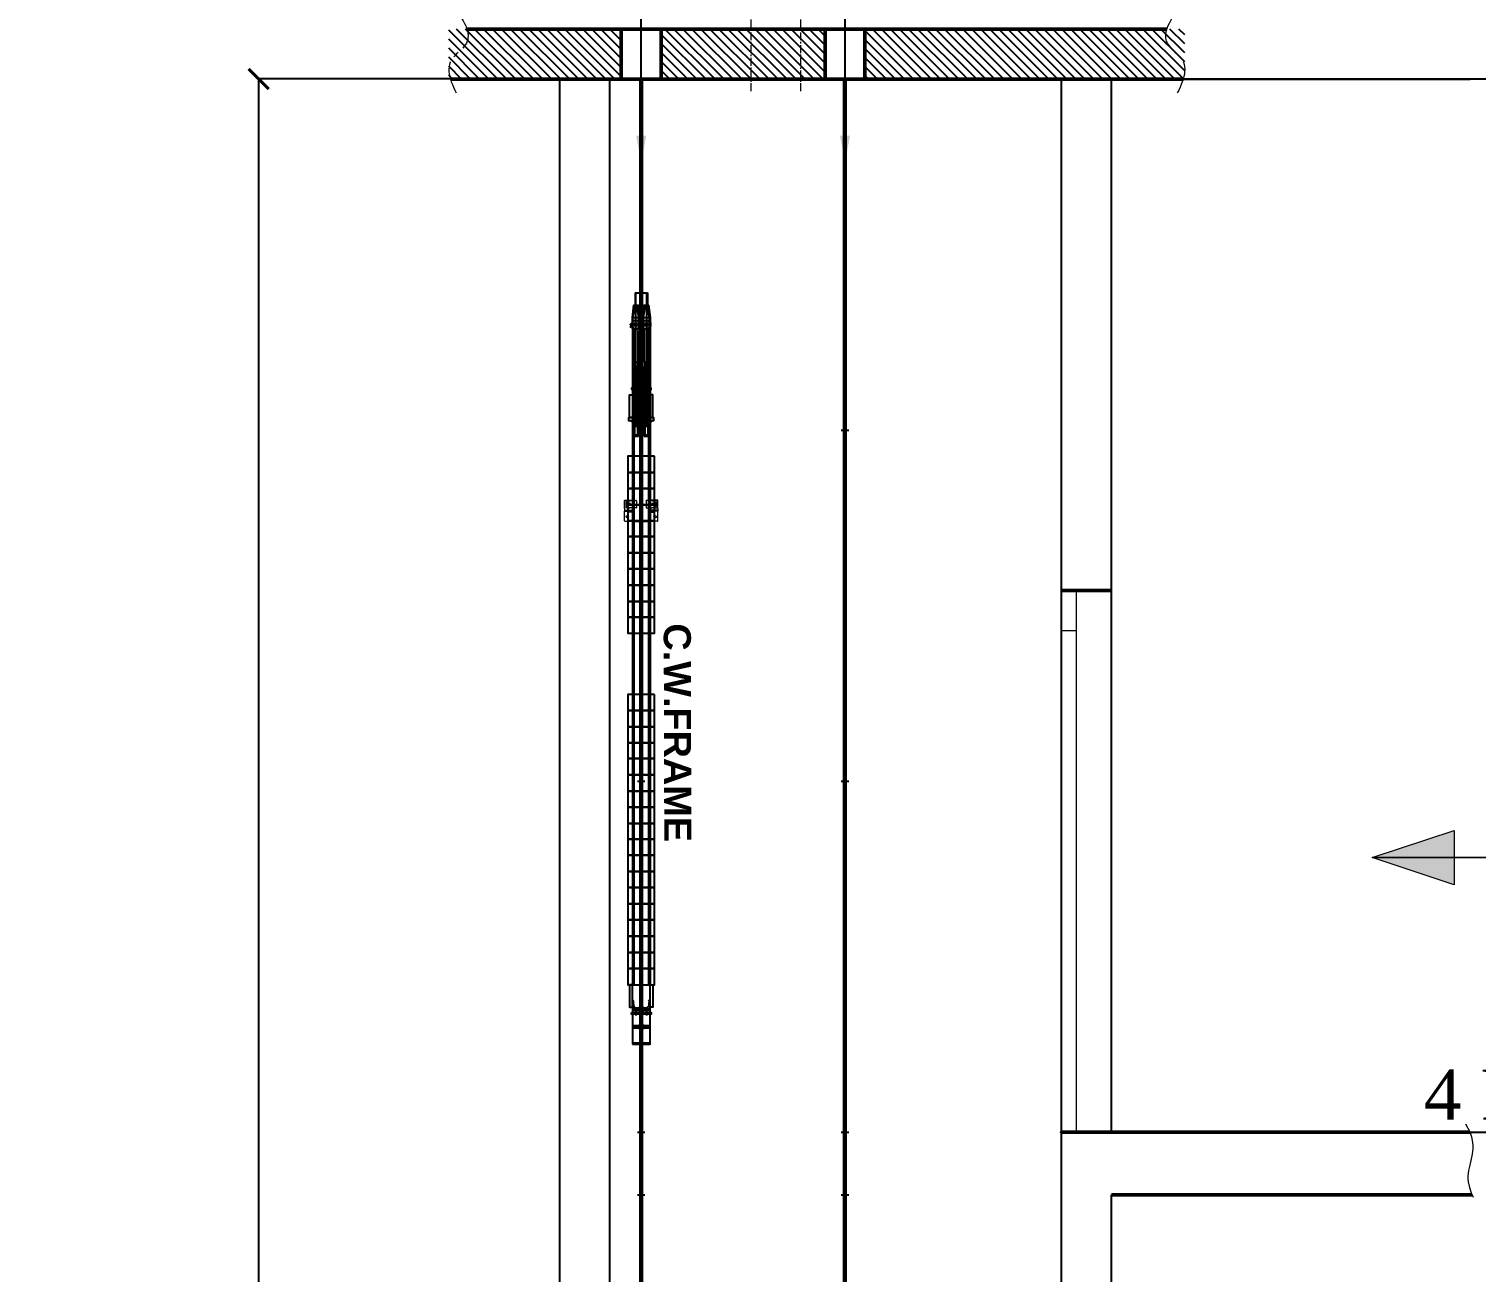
# Model space of a CAD drawing. Header units: millimetres. Extents: x -665 to 1025117, y -27997 to 4210.
# Drawn here: x -665 to 5104, y -12953 to -7995 of the extents above; entities that cross this region are included whole.
import ezdxf

# ---------------------------------------------------------------- set-up
doc = ezdxf.new("R2010")
doc.units = ezdxf.units.MM
doc.linetypes.add('$2$CENTER', pattern=[50.8, 31.75, -6.35, 6.35, -6.35])
for name, color, linetype in [('$1$PDF_0', 7, 'Continuous'), ('$1$PDF_Text', 7, 'Continuous'), ('$2$PDF_0', 7, 'Continuous'), ('AA_Architecture', 7, 'Continuous'), ('AA_Rail', 7, 'Continuous'), ('AA_Rope', 7, 'Continuous')]:
    doc.layers.add(name, color=color, linetype=linetype)
for name, color, linetype, lineweight in [('$1$Wall', 1, 'Continuous', 50), ('$2$CL', 2, '$2$CENTER', 0), ('$2$Wall', 1, 'Continuous', 50)]:
    doc.layers.add(name, color=color, linetype=linetype, lineweight=lineweight)
doc.layers.add('AA_Datum', color=7, linetype='Continuous', plot=False)
doc.styles.add('$1$PDF Arial Bold', font='arialbd.ttf')
doc.styles.add('$2$nassar2', font='cent.shx', dxfattribs={"height": 60})
doc.styles.add('Century Gothic$001H0', font='cent.shx')
doc.dimstyles.new('Copy of ISO-25', dxfattribs={"dimtxt": 250, "dimasz": 80, "dimexe": 1.25, "dimexo": 0.625, "dimtad": 1, "dimtxsty": 'Century Gothic$001H0', "dimblk": 'ARCHTICK', "dimcen": 2.5, "dimadec": 0, "dimazin": 0, "dimtfac": 1, "dimtmove": 0, "dimatfit": 3, "dimfxl": 1, "dimarcsym": 0})

# ---------------------------------------------------------------- blocks, each defined once
blk = doc.blocks.new('_ArchTick')
at = {"color": 0, "linetype": 'ByBlock', "const_width": 0.15}
blk.add_lwpolyline([(-0.5, -0.5), (0.5, 0.5)], dxfattribs=at)
blk = doc.blocks.new('*D105')
at = {"color": 0, "lineweight": -2, "transparency": 16777216}
for p, q in [((3651.2, -12394.2), (6851.9, -12394.2)), ((6850.6, -15394.2), (6850.6, -12394.2)), ((3651.2, -15394.2), (6851.9, -15394.2))]:
    blk.add_line(p, q, dxfattribs=at)
at = {"layer": 'Defpoints', "color": 0, "transparency": 16777216}
for p in [(3650.6, -12394.2), (6850.6, -12394.2), (3650.6, -15394.2)]:
    blk.add_point(p, dxfattribs=at)
at = {"color": 0, "lineweight": -2, "transparency": 16777216, "xscale": 80, "yscale": 80, "zscale": 80}
for p, rotation in [((6850.6, -12394.2), 90), ((6850.6, -15394.2), 270)]:
    blk.add_blockref('_ArchTick', p, dxfattribs=dict(at, rotation=rotation))
at = {"color": 0, "transparency": 16777216, "insert": (6725, -13894.2), "char_height": 250, "attachment_point": 5, "rotation": 90, "style": 'Century Gothic$001H0'}
blk.add_mtext('3000', dxfattribs=at)
blk = doc.blocks.new('*D107')
at = {"color": 0, "lineweight": -2, "transparency": 16777216}
for p, q in [((3651.2, -8194.2), (7551.9, -8194.2)), ((7550.6, -12394.2), (7550.6, -8194.2)), ((3651.2, -12394.2), (7551.9, -12394.2))]:
    blk.add_line(p, q, dxfattribs=at)
at = {"layer": 'Defpoints', "color": 0, "transparency": 16777216}
for p in [(3650.6, -8194.2), (7550.6, -8194.2), (3650.6, -12394.2)]:
    blk.add_point(p, dxfattribs=at)
at = {"color": 0, "lineweight": -2, "transparency": 16777216, "xscale": 80, "yscale": 80, "zscale": 80}
for p, rotation in [((7550.6, -8194.2), 90), ((7550.6, -12394.2), 270)]:
    blk.add_blockref('_ArchTick', p, dxfattribs=dict(at, rotation=rotation))
at = {"color": 0, "transparency": 16777216, "insert": (7425, -10294.2), "char_height": 250, "attachment_point": 5, "rotation": 90, "style": 'Century Gothic$001H0'}
blk.add_mtext('O.H. 4200', dxfattribs=at)
blk = doc.blocks.new('*D108')
at = {"color": 0, "lineweight": -2, "transparency": 16777216}
for p, q in [((3651.2, -12394.2), (7551.9, -12394.2)), ((7550.6, -24394.2), (7550.6, -12394.2)), ((3651.2, -24394.2), (7551.9, -24394.2))]:
    blk.add_line(p, q, dxfattribs=at)
at = {"layer": 'Defpoints', "color": 0, "transparency": 16777216}
for p in [(3650.6, -12394.2), (7550.6, -12394.2), (3650.6, -24394.2)]:
    blk.add_point(p, dxfattribs=at)
at = {"color": 0, "lineweight": -2, "transparency": 16777216, "xscale": 80, "yscale": 80, "zscale": 80}
for p, rotation in [((7550.6, -12394.2), 90), ((7550.6, -24394.2), 270)]:
    blk.add_blockref('_ArchTick', p, dxfattribs=dict(at, rotation=rotation))
at = {"color": 0, "transparency": 16777216, "insert": (7425, -18394.2), "char_height": 250, "attachment_point": 5, "rotation": 90, "style": 'Century Gothic$001H0'}
blk.add_mtext('CAR TRAVEL 12000', dxfattribs=at)
blk = doc.blocks.new('*D109')
at = {"color": 0, "lineweight": -2, "transparency": 16777216}
for p, q in [((3650, -8194.2), (249.4, -8194.2)), ((250.6, -25694.2), (250.6, -8194.2)), ((3650, -25694.2), (249.4, -25694.2))]:
    blk.add_line(p, q, dxfattribs=at)
at = {"layer": 'Defpoints', "color": 0, "transparency": 16777216}
for p in [(250.6, -8194.2), (3650.6, -8194.2), (3650.6, -25694.2)]:
    blk.add_point(p, dxfattribs=at)
at = {"color": 0, "lineweight": -2, "transparency": 16777216, "xscale": 80, "yscale": 80, "zscale": 80}
for p, rotation in [((250.6, -8194.2), 90), ((250.6, -25694.2), 270)]:
    blk.add_blockref('_ArchTick', p, dxfattribs=dict(at, rotation=rotation))
at = {"color": 0, "transparency": 16777216, "insert": (125, -16944.2), "char_height": 250, "attachment_point": 5, "rotation": 90, "style": 'Century Gothic$001H0'}
blk.add_mtext('SHAFT TOTAL HEIGHT 17500', dxfattribs=at)

msp = doc.modelspace()

# ---------------------------------------------------------------- hatches: boundary and pattern name
at = {"ltscale": 4}
h = msp.add_hatch(dxfattribs=at)
h.set_pattern_fill('ANSI31', color=256, scale=8, angle=90)
h.set_pattern_definition([(135, (75061.79, 19136.567), (-17.960512, -17.960512), [])])
h.paths.add_polyline_path([(1008.549, -8194.556), (1695.832, -8194.556), (1695.832, -7994.816), (1008.549, -7994.816)], is_closed=False)
h = msp.add_hatch(dxfattribs=at)
h.set_pattern_fill('ANSI31', color=256, scale=8, angle=90)
h.set_pattern_definition([(135, (75101.79, 19136.567), (-17.960512, -17.960512), [])])
h.paths.add_polyline_path([(1855.418, -8194.842), (2508.463, -8194.842), (2508.463, -7995.068), (1855.418, -7995.068)], is_closed=False)
h = msp.add_hatch(dxfattribs=at)
h.set_pattern_fill('ANSI31', color=256, scale=8, angle=90)
h.set_pattern_definition([(135, (75426.79, 19136.567), (-17.960512, -17.960512), [])])
h.paths.add_polyline_path([(2667.787, -8194.635), (3942.746, -8194.635), (3942.746, -7995.041), (2667.787, -7995.041)], is_closed=False)
at = {"true_color": 0x000007, "transparency": 33554666}
h = msp.add_hatch(color=7, dxfattribs=at)
h.paths.add_polyline_path([(5016.779, -11191.218), (5016.779, -11299.287), (4689.967, -11299.287)])
h.paths.add_polyline_path([(5016.779, -11299.287), (4689.967, -11299.287), (5016.779, -11408.658)])

# ---------------------------------------------------------------- linework, layer by layer
at = {"layer": '$1$PDF_0', "transparency": 33554559}
for points in [[(1782.298, -8353.26), (1768.952, -8353.26), (1782.298, -8487.438)], [(1768.952, -8353.26), (1782.298, -8487.438), (1768.952, -8487.438)], [(2594.798, -8353.399), (2581.452, -8353.399), (2594.798, -8487.577)], [(2581.452, -8353.399), (2594.798, -8487.577), (2581.452, -8487.577)], [(1795.764, -8420.384), (1775.506, -8526.679), (1755.486, -8420.384)], [(2608.264, -8420.523), (2588.006, -8526.817), (2567.986, -8420.523)]]:
    msp.add_solid(points, dxfattribs=at)
at = {"layer": '$1$Wall'}
for points in [[(3870.882, -7995.068), (1080.493, -7995.068)], [(1014.87, -8195.034), (3936.426, -8194.556), (3936.426, -8194.556)]]:
    msp.add_lwpolyline(points, dxfattribs=at)
for points in [[(1695.832, -7994.866), (1855.418, -7994.866), (1855.418, -8194.359), (1695.832, -8194.359)], [(2508.463, -7995.046), (2667.787, -7995.046), (2667.787, -8194.999), (2508.463, -8194.999)]]:
    msp.add_lwpolyline(points, close=True, dxfattribs=at)
at = {"layer": '$2$CL'}
for p, q in [((2213.675, -8243.082), (2213.675, -7760.248)), ((2412.575, -8243.082), (2412.575, -7760.248))]:
    msp.add_line(p, q, dxfattribs=at)
at = {"layer": '$2$PDF_0', "lineweight": 25}
for points in [[(1754.113, -9581.542), (1754.113, -9047.642), (1797.137, -9047.642), (1797.137, -9581.542)], [(1742.378, -9190.175), (1742.378, -9145.195), (1750.201, -9106.081), (1750.201, -9096.303)], [(1759.98, -9106.081), (1750.201, -9106.081)], [(1765.847, -9190.175), (1765.847, -9145.195), (1759.98, -9106.081), (1759.98, -9096.303)], [(1785.403, -9190.175), (1785.403, -9145.195), (1791.27, -9106.081), (1791.27, -9096.303)], [(1801.049, -9106.081), (1791.27, -9106.081)], [(1808.872, -9190.175), (1808.872, -9145.195), (1801.049, -9106.081), (1801.049, -9096.303)], [(1771.714, -9174.53), (1738.467, -9174.53), (1732.6, -9182.353), (1732.6, -9184.308), (1734.556, -9182.353), (1740.423, -9174.53), (1748.246, -9174.53), (1732.6, -9174.53), (1732.6, -9172.574), (1748.246, -9172.574)], [(1740.423, -9145.195), (1769.758, -9145.195)], [(1769.758, -9166.707), (1769.758, -9180.397)], [(1781.492, -9174.53), (1775.625, -9182.353), (1775.625, -9184.308), (1775.625, -9182.353), (1781.492, -9174.53), (1789.315, -9174.53), (1775.625, -9174.53), (1773.669, -9172.574), (1775.625, -9172.574), (1789.315, -9172.574)], [(1781.492, -9145.195), (1810.827, -9145.195)], [(1803.004, -9172.574), (1806.916, -9172.574)], [(1812.783, -9166.707), (1812.783, -9180.397)], [(1775.625, -9174.53), (1734.556, -9174.53)], [(1740.423, -9192.173), (1740.423, -11806.572)], [(1746.29, -9192.173), (1746.29, -11806.572)], [(1748.246, -9323.162), (1748.246, -9197.998)], [(1761.935, -9197.998), (1761.935, -9323.162)], [(1767.802, -9174.53), (1767.802, -9174.53)], [(1816.694, -9174.53), (1777.581, -9174.53)], [(1779.536, -9174.53), (1812.783, -9174.53)], [(1789.315, -9323.162), (1789.315, -9197.998)], [(1803.004, -9197.998), (1803.004, -9323.162)], [(1804.96, -9192.173), (1804.96, -11806.572)], [(1810.827, -9174.53), (1810.827, -9174.53)], [(1810.827, -9192.173), (1810.827, -11806.572)], [(1803.004, -9618.469), (1803.004, -9620.425), (1803.004, -9340.763), (1803.004, -9618.469), (1789.315, -9618.469), (1789.315, -9340.763), (1803.004, -9340.763), (1803.004, -9323.162), (1789.315, -9323.162), (1789.315, -9340.763)], [(1789.315, -9618.469), (1791.27, -9620.425), (1791.27, -9340.763)], [(1750.201, -9432.679), (1801.049, -9432.679)], [(1754.113, -9438.547), (1754.113, -9420.945)], [(1797.137, -9438.547), (1797.137, -9420.945)], [(1744.334, -9569.577), (1744.334, -9561.754)], [(1765.847, -9561.754), (1744.334, -9561.754), (1765.847, -9561.754)], [(1744.334, -9579.355), (1744.334, -9571.533), (1765.847, -9571.533), (1765.847, -9579.355)], [(1746.29, -9571.533), (1763.891, -9571.533)], [(1748.246, -9569.577), (1748.246, -9561.754), (1748.246, -9553.932)], [(1748.246, -9579.355), (1748.246, -9571.533)], [(1761.935, -9569.577), (1761.935, -9561.754), (1761.935, -9553.932)], [(1761.935, -9571.533), (1761.935, -9579.355)], [(1765.847, -9561.754), (1765.847, -9569.577)], [(1785.403, -9569.577), (1785.403, -9561.754)], [(1808.872, -9561.754), (1785.403, -9561.754), (1806.916, -9561.754), (1806.916, -9569.577)], [(1785.403, -9579.355), (1785.403, -9571.533), (1806.916, -9571.533), (1806.916, -9579.355)], [(1787.359, -9571.533), (1804.96, -9571.533)], [(1789.315, -9569.577), (1789.315, -9561.754), (1789.315, -9553.932)], [(1789.315, -9579.355), (1789.315, -9571.533)], [(1803.004, -9569.577), (1803.004, -9561.754), (1803.004, -9553.932)], [(1803.004, -9571.533), (1803.004, -9579.355)], [(1746.29, -9579.355), (1763.891, -9579.355)], [(1748.246, -9618.469), (1761.935, -9618.469)], [(1761.935, -9620.425), (1748.246, -9620.425)], [(1758.024, -9614.558), (1752.157, -9614.558)], [(1754.113, -9614.558), (1754.113, -9614.558)], [(1787.359, -9579.355), (1804.96, -9579.355)], [(1803.004, -9620.425), (1791.27, -9620.425)], [(1799.093, -9614.558), (1793.226, -9614.558)], [(1797.137, -9614.558), (1797.137, -9614.558)], [(1746.29, -9698.694), (1746.29, -9763.231), (1746.29, -9827.769), (1746.29, -9892.306), (1746.29, -9956.843), (1746.29, -10019.425), (1746.29, -10083.962), (1746.29, -10148.5), (1746.29, -10213.037), (1746.29, -10277.575), (1746.29, -10340.156), (1746.29, -10404.694), (1746.29, -10713.348), (1746.29, -10777.886), (1746.29, -10842.423), (1746.29, -10905.005), (1746.29, -10969.542), (1746.29, -11034.08), (1746.29, -11098.617), (1746.29, -11163.154), (1746.29, -11225.736), (1746.29, -11290.273), (1746.29, -11354.811)], [(1804.96, -9698.694), (1804.96, -9763.231), (1804.96, -9827.769), (1804.96, -9892.306), (1804.96, -9956.843), (1804.96, -10019.425), (1804.96, -10083.962), (1804.96, -10148.5), (1804.96, -10213.037), (1804.96, -10277.575), (1804.96, -10340.156), (1804.96, -10404.694), (1804.96, -10713.348), (1804.96, -10777.886), (1804.96, -10842.423), (1804.96, -10905.005), (1804.96, -10969.542), (1804.96, -11034.08), (1804.96, -11098.617), (1804.96, -11163.154), (1804.96, -11225.736), (1804.96, -11290.273), (1804.96, -11354.811)], [(1742.378, -11869.154), (1740.423, -11869.154), (1740.423, -11904.356), (1810.827, -11904.356), (1810.827, -11869.154), (1808.872, -11869.154)], [(1746.29, -11896.534), (1744.334, -11871.11)], [(1771.714, -11908.268), (1771.714, -11876.977), (1771.714, -11875.021), (1779.536, -11875.021), (1779.536, -11876.977), (1779.536, -11908.268)], [(1775.625, -11920.002), (1775.625, -11873.065)], [(1806.916, -11871.11), (1804.96, -11896.534)], [(1750.201, -11918.046), (1801.049, -11918.046)], [(1799.093, -11900.445), (1752.157, -11900.445)], [(1754.113, -11912.179), (1754.113, -11929.78)], [(1783.448, -11894.578), (1783.448, -11900.445), (1769.758, -11900.445), (1769.758, -11894.578), (1781.492, -11894.578)], [(1769.758, -11896.534), (1769.758, -11896.534)], [(1783.448, -11916.09), (1783.448, -11910.223), (1769.758, -11910.223), (1769.758, -11916.09), (1781.492, -11916.09)], [(1769.758, -11914.135), (1769.758, -11914.135)], [(1771.714, -11894.578), (1771.714, -11900.445)], [(1771.714, -11916.09), (1771.714, -11910.223)], [(1773.669, -11908.268), (1773.669, -11910.223)], [(1775.625, -11900.445), (1775.625, -11978.672)], [(1777.581, -11908.268), (1777.581, -11910.223)], [(1779.536, -11900.445), (1779.536, -11894.578)], [(1779.536, -11910.223), (1779.536, -11916.09)], [(1781.492, -11896.534), (1781.492, -11896.534)], [(1781.492, -11914.135), (1781.492, -11914.135)], [(1797.137, -11912.179), (1797.137, -11929.78)], [(1783.448, -11964.982), (1783.448, -11970.849), (1769.758, -11970.849), (1769.758, -11964.982), (1781.492, -11964.982)], [(1769.758, -11966.938), (1769.758, -11966.938)], [(1769.758, -11984.539), (1769.758, -11980.628), (1783.448, -11980.628), (1783.448, -11984.539)], [(1769.758, -11984.539), (1769.758, -11984.539)], [(1769.758, -11986.495), (1781.492, -11986.495)], [(1771.714, -11978.672), (1771.714, -11945.426), (1779.536, -11945.426), (1779.536, -11978.672)], [(1771.714, -11945.426), (1771.714, -11945.426)], [(1771.714, -11964.982), (1771.714, -11970.849)], [(1771.714, -11984.539), (1771.714, -11980.628)], [(1773.669, -11978.672), (1773.669, -11980.628)], [(1775.625, -11990.406), (1775.625, -11943.47)], [(1775.625, -11970.849), (1775.625, -12047.121)], [(1777.581, -11978.672), (1777.581, -11980.628)], [(1779.536, -11970.849), (1779.536, -11964.982)], [(1779.536, -11980.628), (1779.536, -11984.539)], [(1781.492, -11966.938), (1781.492, -11966.938)], [(1781.492, -11984.539), (1781.492, -11984.539)]]:
    msp.add_lwpolyline(points, dxfattribs=at)
for points in [[(1769.758, -9190.175), (1740.423, -9190.175), (1740.423, -9145.195), (1746.29, -9096.303), (1763.891, -9096.303), (1769.758, -9145.195)], [(1810.827, -9190.175), (1781.492, -9190.175), (1781.492, -9145.195), (1787.359, -9096.303), (1804.96, -9096.303), (1810.827, -9145.195)], [(1803.004, -9174.53), (1806.916, -9174.53)], [(1748.246, -9340.763), (1748.246, -9323.162), (1761.935, -9323.162), (1761.935, -9340.763)], [(1748.246, -9618.469), (1748.246, -9340.763), (1748.246, -9620.425)], [(1761.935, -9618.469), (1761.935, -9340.763), (1761.935, -9620.425)], [(1740.423, -9544.153), (1728.689, -9544.153), (1728.689, -9454.192), (1740.423, -9454.192)], [(1736.511, -9432.679), (1814.739, -9432.679), (1814.739, -9426.812), (1736.511, -9426.812)], [(1810.827, -9544.153), (1822.561, -9544.153), (1822.561, -9454.192), (1810.827, -9454.192)], [(1750.201, -9557.843), (1726.733, -9557.843), (1726.733, -9544.153), (1750.201, -9544.153), (1801.049, -9544.153), (1824.517, -9544.153), (1824.517, -9557.843), (1801.049, -9557.843)], [(1736.511, -9561.754), (1736.511, -9557.843), (1771.714, -9557.843), (1771.714, -9561.754)], [(1746.29, -9557.843), (1763.891, -9557.843), (1763.891, -9553.932), (1746.29, -9553.932)], [(1779.536, -9561.754), (1779.536, -9557.843), (1814.739, -9557.843), (1814.739, -9561.754)], [(1787.359, -9557.843), (1804.96, -9557.843), (1804.96, -9553.932), (1787.359, -9553.932)], [(1828.428, -9698.694), (1722.822, -9698.694), (1722.822, -9763.231), (1828.428, -9763.231)], [(1828.428, -9763.231), (1722.822, -9763.231), (1722.822, -9827.769), (1828.428, -9827.769)], [(1828.428, -9827.769), (1722.822, -9827.769), (1722.822, -9892.306), (1828.428, -9892.306)], [(1828.428, -9892.306), (1722.822, -9892.306), (1722.822, -9956.843), (1828.428, -9956.843)], [(1828.428, -9956.843), (1722.822, -9956.843), (1722.822, -10019.425), (1828.428, -10019.425)], [(1828.428, -10019.425), (1722.822, -10019.425), (1722.822, -10083.962), (1828.428, -10083.962)], [(1828.428, -10083.962), (1722.822, -10083.962), (1722.822, -10148.5), (1828.428, -10148.5)], [(1828.428, -10148.5), (1722.822, -10148.5), (1722.822, -10213.037), (1828.428, -10213.037)], [(1828.428, -10213.037), (1722.822, -10213.037), (1722.822, -10277.575), (1828.428, -10277.575)], [(1828.428, -10277.575), (1722.822, -10277.575), (1722.822, -10340.156), (1828.428, -10340.156)], [(1828.428, -10340.156), (1722.822, -10340.156), (1722.822, -10404.694), (1828.428, -10404.694)], [(1828.428, -10648.811), (1722.822, -10648.811), (1722.822, -10713.348), (1828.428, -10713.348)], [(1828.428, -10713.348), (1722.822, -10713.348), (1722.822, -10777.886), (1828.428, -10777.886)], [(1828.428, -10777.886), (1722.822, -10777.886), (1722.822, -10842.423), (1828.428, -10842.423)], [(1828.428, -10842.423), (1722.822, -10842.423), (1722.822, -10905.005), (1828.428, -10905.005)], [(1828.428, -10905.005), (1722.822, -10905.005), (1722.822, -10969.542), (1828.428, -10969.542)], [(1828.428, -10969.542), (1722.822, -10969.542), (1722.822, -11034.08), (1828.428, -11034.08)], [(1828.428, -11034.08), (1722.822, -11034.08), (1722.822, -11098.617), (1828.428, -11098.617)], [(1828.428, -11098.617), (1722.822, -11098.617), (1722.822, -11163.154), (1828.428, -11163.154)], [(1828.428, -11163.154), (1722.822, -11163.154), (1722.822, -11225.736), (1828.428, -11225.736)], [(1828.428, -11225.736), (1722.822, -11225.736), (1722.822, -11290.273), (1828.428, -11290.273)], [(1828.428, -11290.273), (1722.822, -11290.273), (1722.822, -11354.811), (1828.428, -11354.811)], [(1828.428, -11354.811), (1722.822, -11354.811), (1722.822, -11419.348), (1828.428, -11419.348)], [(1828.428, -11419.348), (1722.822, -11419.348), (1722.822, -11483.885), (1828.428, -11483.885)], [(1828.428, -11483.885), (1722.822, -11483.885), (1722.822, -11548.423), (1828.428, -11548.423)], [(1828.428, -11548.423), (1722.822, -11548.423), (1722.822, -11612.96), (1828.428, -11612.96)], [(1828.428, -11612.96), (1722.822, -11612.96), (1722.822, -11677.498), (1828.428, -11677.498)], [(1828.428, -11677.498), (1722.822, -11677.498), (1722.822, -11742.035), (1828.428, -11742.035)], [(1828.428, -11742.035), (1722.822, -11742.035), (1722.822, -11806.572), (1828.428, -11806.572)], [(1740.423, -11806.572), (1728.689, -11806.572), (1728.689, -11896.534), (1740.423, -11896.534)], [(1810.827, -11806.572), (1822.561, -11806.572), (1822.561, -11896.534), (1810.827, -11896.534)], [(1736.511, -11918.046), (1814.739, -11918.046), (1814.739, -11923.913), (1736.511, -11923.913)], [(1740.423, -11908.268), (1810.827, -11908.268), (1810.827, -11904.356), (1740.423, -11904.356)], [(1810.827, -11908.268), (1740.423, -11908.268), (1740.423, -11970.849), (1810.827, -11970.849)], [(1767.802, -11908.268), (1783.448, -11908.268), (1783.448, -11910.223), (1767.802, -11910.223)], [(1740.423, -11974.761), (1810.827, -11974.761), (1810.827, -11970.849), (1740.423, -11970.849)], [(1740.423, -11978.672), (1810.827, -11978.672), (1810.827, -11974.761), (1740.423, -11974.761)], [(1810.827, -11978.672), (1740.423, -11978.672), (1740.423, -12039.298), (1810.827, -12039.298)], [(1767.802, -11978.672), (1783.448, -11978.672), (1783.448, -11980.628), (1767.802, -11980.628)], [(1740.423, -12043.209), (1810.827, -12043.209), (1810.827, -12039.298), (1740.423, -12039.298)]]:
    msp.add_lwpolyline(points, close=True, dxfattribs=at)
for points in [[(1742.367, -9186.217, -0.10391899), (1738.467, -9180.397), (1738.467, -9166.707, -0.62684411), (1768.096, -9166.307)], [(1761.935, -9172.574), (1763.891, -9172.574, 0.1624797), (1766.284, -9171.226)], [(1785.391, -9186.217, -0.10391899), (1781.492, -9180.397), (1781.492, -9166.707, -0.62684411), (1811.121, -9166.307)], [(1807.355, -9173.924, 0.16290792), (1804.545, -9172.542, 0.1624797), (1807.354, -9171.226)], [(1765.059, -9175.463, 0.16318788), (1763.891, -9174.53), (1761.935, -9174.53), (1763.891, -9174.53), (1746.29, -9174.53)], [(1787.359, -9174.53), (1804.96, -9174.53, -0.16318788), (1806.128, -9175.463)]]:
    msp.add_lwpolyline(points, format="xyb", dxfattribs=at)
for centre in [(1753.135, -9173.552), (1796.16, -9173.552)]:
    msp.add_circle(centre, 6.845, dxfattribs=at)
for centre, radius, start, end in [((1762.908, -9167.672), 2.947, 280.0586535, 316.8933393), ((1762.915, -9177.461), 4.886, 46.3839425, 83.394566), ((1766.824, -9173.553), 2.933, 239.9918926, 120.0081074), ((1803.977, -9167.672), 2.947, 280.0586541, 316.8933391), ((1809.849, -9173.553), 2.933, 239.9918924, 120.0081073), ((1733.577, -9197.021), 14.668, 0.0009031, 49.6282015), ((1774.647, -9197.021), 14.668, 130.3717985, 179.9990968), ((1753.12, -9173.541), 16.641, 310.3893807, 334.150379), ((1774.647, -9197.021), 14.668, 0.0009031, 49.6282015), ((1815.716, -9197.021), 14.668, 130.3717985, 179.9990968), ((1796.145, -9173.541), 16.641, 310.3893807, 334.150379), ((1745.313, -9566.641), 2.935, 220.2080447, 319.7919553), ((1753.135, -9543.157), 26.419, 255.1946631, 284.8053369), ((1753.135, -9550.98), 26.419, 255.1946631, 284.8053369), ((1762.914, -9566.641), 2.935, 220.2080444, 319.7919554), ((1786.382, -9566.641), 2.935, 220.2080444, 319.7919554), ((1796.16, -9543.157), 26.419, 255.1946631, 284.8053369), ((1796.16, -9550.98), 26.419, 255.1946631, 284.8053369), ((1803.983, -9566.641), 2.935, 220.2080444, 319.7919556), ((1745.313, -9576.42), 2.935, 220.2080446, 319.7919554), ((1762.914, -9576.42), 2.935, 220.2080447, 319.7919555), ((1786.382, -9576.42), 2.935, 220.2080443, 319.7919555), ((1803.983, -9576.42), 2.935, 220.2080445, 319.7919557), ((1741.401, -11872.088), 2.934, 5.0111085, 89.9888403), ((1807.892, -11872.085), 2.931, 89.9613868, 175.0386645), ((1751.179, -11893.6), 4.889, 185.0004768, 269.9911341), ((1774.647, -11909.241), 16.619, 74.8073428, 105.1926572), ((1774.647, -11899.471), 16.619, 254.8073428, 285.1926572), ((1798.116, -11893.602), 4.888, 269.9939317, 355.0144575), ((1774.647, -11979.646), 16.619, 74.8073428, 105.1926572), ((1774.647, -11969.876), 16.619, 254.8073428, 285.1926572)]:
    msp.add_arc(centre, radius, start, end, dxfattribs=at)
at = {"layer": '$2$Wall', "transparency": 33554666}
msp.add_line((3450.625, -10234.249), (3650.625, -10234.249), dxfattribs=at)
for points in [[(5078.913, -12394.249), (3450.066, -12394.249), (3450.066, -12394.249)], [(5087.113, -12644.249), (3650.09, -12644.249)]]:
    msp.add_lwpolyline(points, dxfattribs=at)
for p, q in [((1640.645, -7995.068), (3360.65, -7995.068)), ((1014.87, -8194.556), (3379.008, -8194.556)), ((1751.103, -9047.121), (1801.103, -9047.122)), ((1751.103, -9047.121), (1751.103, -9096.303)), ((1801.103, -9047.122), (1801.103, -9096.303)), ((1749.348, -9957.868), (1802.161, -9957.868))]:
    msp.add_line(p, q)
at = {"ltscale": 4}
msp.add_line((1855.418, -7994.866), (1855.418, -8194.359), dxfattribs=at)
at = {"color": 7, "linetype": 'Continuous', "lineweight": 20}
for p, q in [((1709.513, -9907.63), (1709.513, -9875.24)), ((1709.513, -9907.63), (1709.513, -9914.043)), ((1709.513, -9914.043), (1710.882, -9914.043)), ((1709.513, -9914.043), (1709.513, -9917.695)), ((1710.882, -9917.695), (1709.513, -9917.695)), ((1709.513, -9920.456), (1709.513, -9917.695)), ((1709.513, -9956.499), (1709.513, -9920.456)), ((1710.882, -9873.87), (1733.062, -9873.87)), ((1710.882, -9914.043), (1723.665, -9914.043)), ((1710.882, -9917.695), (1723.665, -9917.695)), ((1714.077, -9876.153), (1714.077, -9904.457)), ((1714.533, -9875.696), (1721.366, -9875.696)), ((1721.366, -9904.913), (1714.533, -9904.913)), ((1729.768, -9875.696), (1721.366, -9875.696)), ((1721.366, -9904.913), (1729.768, -9904.913)), ((1722.295, -9920.456), (1722.295, -9917.695)), ((1722.295, -9921.804), (1722.295, -9920.456)), ((1749.348, -9922.26), (1722.752, -9922.26)), ((1723.665, -9914.043), (1724.121, -9914.043)), ((1724.121, -9917.695), (1723.665, -9917.695)), ((1724.578, -9914.043), (1724.121, -9914.043)), ((1724.121, -9917.695), (1724.121, -9914.043)), ((1724.121, -9917.695), (1724.578, -9917.695)), ((1724.578, -9914.043), (1749.348, -9914.043)), ((1749.348, -9917.695), (1724.578, -9917.695)), ((1732.004, -9875.696), (1729.768, -9875.696)), ((1729.768, -9904.913), (1732.004, -9904.913)), ((1732.004, -9875.696), (1756.167, -9875.696)), ((1756.167, -9904.913), (1732.004, -9904.913)), ((1734.298, -9874.917), (1733.385, -9874.004)), ((1735.077, -9874.327), (1735.077, -9874.594)), ((1735.534, -9873.87), (1736.714, -9873.87)), ((1737.95, -9874.917), (1737.037, -9874.004)), ((1756.624, -9876.153), (1756.624, -9904.457)), ((1794.886, -9876.153), (1794.886, -9904.457)), ((1819.505, -9875.696), (1795.342, -9875.696)), ((1795.342, -9904.913), (1819.505, -9904.913)), ((1826.932, -9914.043), (1802.161, -9914.043)), ((1802.161, -9917.695), (1826.932, -9917.695)), ((1802.161, -9922.26), (1828.758, -9922.26)), ((1813.559, -9874.917), (1814.472, -9874.004)), ((1815.975, -9873.87), (1814.795, -9873.87)), ((1816.432, -9874.327), (1816.432, -9874.594)), ((1817.211, -9874.917), (1818.124, -9874.004)), ((1840.627, -9873.87), (1818.447, -9873.87)), ((1819.505, -9875.696), (1821.742, -9875.696)), ((1821.742, -9904.913), (1819.505, -9904.913)), ((1821.742, -9875.696), (1830.143, -9875.696)), ((1830.143, -9904.913), (1821.742, -9904.913)), ((1826.932, -9914.043), (1827.388, -9914.043)), ((1827.388, -9917.695), (1826.932, -9917.695)), ((1827.388, -9917.695), (1827.388, -9914.043)), ((1827.845, -9914.043), (1827.388, -9914.043)), ((1827.388, -9917.695), (1827.845, -9917.695)), ((1840.627, -9914.043), (1827.845, -9914.043)), ((1840.627, -9917.695), (1827.845, -9917.695)), ((1829.214, -9920.456), (1829.214, -9917.695)), ((1829.214, -9921.804), (1829.214, -9920.456)), ((1836.976, -9875.696), (1830.143, -9875.696)), ((1830.143, -9904.913), (1836.976, -9904.913)), ((1837.432, -9876.153), (1837.432, -9904.457)), ((1841.997, -9914.043), (1840.627, -9914.043)), ((1840.627, -9917.695), (1841.997, -9917.695)), ((1841.997, -9907.63), (1841.997, -9875.24)), ((1841.997, -9907.63), (1841.997, -9914.043)), ((1841.997, -9914.043), (1841.997, -9917.695)), ((1841.997, -9920.456), (1841.997, -9917.695)), ((1841.997, -9956.499), (1841.997, -9920.456)), ((1710.882, -9957.868), (1749.348, -9957.868)), ((1840.627, -9957.868), (1802.161, -9957.868))]:
    msp.add_line(p, q, dxfattribs=at)
at = {"color": 7, "linetype": 'Continuous', "lineweight": 20, "transparency": 33554666}
for p, q in [((3510.625, -12394.249), (3510.625, -10234.249)), ((3450.625, -10394.249), (3510.625, -10394.249))]:
    msp.add_line(p, q, dxfattribs=at)
at = {"color": 7, "linetype": 'Continuous', "lineweight": 20, "true_color": 0x000007}
for points in [[(1059.638, -7952.231), (1065.959, -7962.765), (1071.225, -7972.772), (1075.966, -7982.779), (1079.652, -7992.786), (1082.813, -8002.266), (1084.919, -8011.747), (1085.446, -8021.227), (1084.919, -8030.181), (1083.866, -8038.608), (1082.286, -8043.348), (1080.706, -8047.561), (1078.599, -8051.775), (1076.492, -8055.462), (1070.172, -8063.889), (1064.378, -8070.736)], [(3891.657, -7952.231), (3885.337, -7962.765), (3880.07, -7972.772), (3875.33, -7982.779), (3871.643, -7992.786), (3868.483, -8002.266), (3866.376, -8011.747), (3865.849, -8021.227), (3866.376, -8030.181), (3867.429, -8038.608), (3869.009, -8043.348), (3870.589, -8047.561), (3872.696, -8051.775), (3874.803, -8055.462), (3881.123, -8063.889), (3886.917, -8070.736)], [(1014.87, -8126.038), (1014.343, -8127.091), (1011.71, -8136.045), (1009.603, -8144.999), (1008.549, -8155.006), (1009.076, -8164.486), (1010.13, -8174.493), (1012.236, -8184.501), (1014.87, -8195.034), (1018.557, -8205.568), (1022.77, -8216.629), (1027.51, -8227.162), (1032.777, -8238.223), (1038.571, -8249.283)], [(1046.471, -8088.116), (1039.624, -8094.437), (1032.25, -8102.337), (1029.09, -8105.497)], [(3904.824, -8088.116), (3911.671, -8094.437), (3919.045, -8102.337), (3922.205, -8105.497)], [(3936.426, -8126.038), (3936.952, -8127.091), (3939.586, -8136.045), (3941.692, -8144.999), (3942.746, -8155.006), (3942.219, -8164.486), (3941.166, -8174.493), (3939.059, -8184.501), (3936.426, -8195.034), (3932.739, -8205.568), (3928.525, -8216.629), (3923.785, -8227.162), (3918.518, -8238.223), (3912.725, -8249.283)]]:
    msp.add_lwpolyline(points, dxfattribs=at)
at = {"color": 7, "linetype": 'Continuous', "lineweight": 20, "true_color": 0x000007, "transparency": 33554666}
msp.add_lwpolyline([(5016.779, -11408.658), (4689.967, -11299.287), (5016.779, -11191.218)], close=True, dxfattribs=at)
for points in [[(4689.967, -11299.287), (5623.527, -11299.287), (4689.967, -11299.287), (5799.302, -11299.287)], [(5061.986, -12361.698), (5078.913, -12392.947), (5085.423, -12413.78), (5089.329, -12436.565), (5090.631, -12447.958), (5090.631, -12459.351), (5088.027, -12482.137), (5078.913, -12526.08), (5073.704, -12547.238), (5071.1, -12570.024), (5071.1, -12581.417), (5072.402, -12592.81), (5077.611, -12615.595), (5084.121, -12636.753), (5091.933, -12653.877), (5091.933, -12653.877)]]:
    msp.add_lwpolyline(points, dxfattribs=at)
at = {"color": 7, "linetype": 'Continuous', "lineweight": 20}
for centre in [(1728.686, -9890.305), (1822.823, -9890.305), (1720.469, -9939.608), (1831.04, -9939.608)]:
    msp.add_circle(centre, 5.022, dxfattribs=at)
for centre, radius, start, end in [((1710.882, -9875.24), 1.37, 90, 180), ((1714.533, -9876.153), 0.457, 90, 180), ((1714.533, -9904.457), 0.457, 180, 270), ((1728.686, -9890.305), 12.782, 79.6766055, 280.3233945), ((1722.752, -9921.804), 0.457, 180, 270), ((1733.062, -9874.327), 0.457, 45, 90), ((1734.621, -9874.594), 0.457, 225, 0), ((1735.534, -9874.327), 0.457, 90, 180), ((1736.714, -9874.327), 0.457, 45, 90), ((1738.273, -9874.594), 0.457, 225, 0), ((1813.236, -9874.594), 0.457, 180, 315), ((1814.795, -9874.327), 0.457, 90, 135), ((1815.975, -9874.327), 0.457, 0, 90), ((1816.888, -9874.594), 0.457, 180, 315), ((1818.447, -9874.327), 0.457, 90, 135), ((1822.823, -9890.305), 12.782, 259.6766055, 100.3233945), ((1828.758, -9921.804), 0.457, 270, 0), ((1836.976, -9876.153), 0.457, 0, 90), ((1836.976, -9904.457), 0.457, 270, 0), ((1840.627, -9875.24), 1.37, 0, 90), ((1710.882, -9956.499), 1.37, 180, 270), ((1840.627, -9956.499), 1.37, 270, 0)]:
    msp.add_arc(centre, radius, start, end, dxfattribs=at)
for points in [[(1756.624, -9876.153), (1756.624, -9876.105), (1756.616, -9876.057), (1756.587, -9875.966), (1756.565, -9875.923), (1756.508, -9875.846), (1756.474, -9875.812), (1756.397, -9875.755), (1756.353, -9875.733), (1756.263, -9875.704), (1756.215, -9875.696), (1756.167, -9875.696)], [(1756.167, -9904.913), (1756.215, -9904.913), (1756.263, -9904.906), (1756.353, -9904.876), (1756.397, -9904.854), (1756.474, -9904.798), (1756.508, -9904.764), (1756.565, -9904.686), (1756.587, -9904.643), (1756.616, -9904.552), (1756.624, -9904.504), (1756.624, -9904.457)], [(1794.886, -9876.153), (1794.886, -9876.105), (1794.893, -9876.057), (1794.923, -9875.966), (1794.945, -9875.923), (1795.001, -9875.846), (1795.035, -9875.812), (1795.113, -9875.755), (1795.156, -9875.733), (1795.247, -9875.704), (1795.294, -9875.696), (1795.342, -9875.696)], [(1795.342, -9904.913), (1795.294, -9904.913), (1795.247, -9904.906), (1795.156, -9904.876), (1795.113, -9904.854), (1795.035, -9904.798), (1795.001, -9904.764), (1794.945, -9904.686), (1794.923, -9904.643), (1794.893, -9904.552), (1794.886, -9904.504), (1794.886, -9904.457)]]:
    msp.add_open_spline(points, degree=3, knots=[0, 0, 0, 0, 0.00099236259, 0.00099236259, 0.00198472517, 0.00198472517, 0.00297708776, 0.00297708776, 0.00396945034, 0.00396945034, 0.00496181293, 0.00496181293, 0.00496181293, 0.00496181293], dxfattribs=at)
at = {"layer": 'AA_Architecture'}
for p, q in [((1450.625, -12394.249), (1450.625, -8194.249)), ((1650.625, -12394.249), (1650.625, -8194.249)), ((3450.625, -12394.249), (3450.625, -8194.249)), ((3650.625, -12394.249), (3650.625, -8194.249)), ((3650.625, -8194.249), (5080.625, -8194.249)), ((1450.625, -15394.249), (1450.625, -12394.249)), ((1650.625, -15394.249), (1650.625, -12394.249)), ((3450.625, -15394.249), (3450.625, -12394.249)), ((3650.625, -15394.249), (3650.625, -12644.249))]:
    msp.add_line(p, q, dxfattribs=at)
at = {"layer": 'AA_Datum'}
for p, q in [((1760.625, -8194.249), (1790.625, -8194.249)), ((1775.625, -25694.249), (1775.625, -8194.249)), ((2573.125, -8194.249), (2603.125, -8194.249)), ((2588.125, -25694.249), (2588.125, -8194.249)), ((1760.625, -9594.249), (1790.625, -9594.249)), ((2573.125, -9594.249), (2603.125, -9594.249)), ((1760.625, -10994.249), (1790.625, -10994.249)), ((2573.125, -10994.249), (2603.125, -10994.249)), ((1760.625, -12394.249), (1790.625, -12394.249)), ((2573.125, -12394.249), (2603.125, -12394.249)), ((1760.625, -12644.249), (1790.625, -12644.249)), ((2573.125, -12644.249), (2603.125, -12644.249))]:
    msp.add_line(p, q, dxfattribs=at)
at = {"layer": 'AA_Rail'}
for p, q in [((1770.975, -25694.249), (1770.975, -8194.249)), ((1780.275, -25694.249), (1780.275, -8194.249)), ((2583.625, -25694.249), (2583.625, -8194.249)), ((2592.625, -25694.249), (2592.625, -8194.249))]:
    msp.add_line(p, q, dxfattribs=at)
at = {"layer": 'AA_Rope'}
for p, q in [((2588.125, -22094.249), (2588.125, -6967.158)), ((1775.625, -9047.121), (1775.625, -7662.674))]:
    msp.add_line(p, q, dxfattribs=at)

# ---------------------------------------------------------------- texts
at = {"layer": '$1$PDF_Text', "insert": (1863.769, -10365.435), "char_height": 108.0852, "attachment_point": 7, "rotation": 270.1482034, "style": '$1$PDF Arial Bold'}
msp.add_mtext('C.W.FRAME', dxfattribs=at)
at = {"insert": (4895.354, -12144.807), "char_height": 200, "attachment_point": 1, "style": '$2$nassar2'}
msp.add_mtext_dynamic_manual_height_columns('4 FL', width=1133.66689, gutter_width=250, heights=[167.502], dxfattribs=at)

# ---------------------------------------------------------------- dimensions: what is measured, and where the dimension line sits
for base, p1, p2, text, picture, middle in [((250.625, -8194.249), (3650.625, -25694.249), (3650.625, -8194.249), 'SHAFT TOTAL HEIGHT <>', '*D109', (125, -16944.249)), ((7550.625, -8194.249), (3650.625, -12394.249), (3650.625, -8194.249), 'O.H. <>', '*D107', (7425, -10294.249)), ((7550.625, -12394.249), (3650.625, -24394.249), (3650.625, -12394.249), 'CAR TRAVEL <>', '*D108', (7425, -18394.249))]:
    dim = msp.add_linear_dim(base=base, p1=p1, p2=p2, angle=90, text=text, dimstyle='Copy of ISO-25')
    dim.commit()
    dim.dimension.update_dxf_attribs({"geometry": picture, "text_midpoint": middle})
dim = msp.add_linear_dim(base=(6850.625, -12394.249), p1=(3650.625, -15394.249), p2=(3650.625, -12394.249), angle=90, dimstyle='Copy of ISO-25')
dim.commit()
dim.dimension.update_dxf_attribs({"geometry": '*D105', "text_midpoint": (6725, -13894.249)})

doc.saveas('drawing.dxf')
